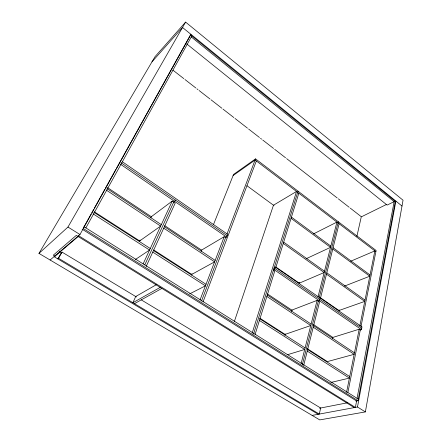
<?xml version="1.0" encoding="UTF-8"?>
<svg xmlns="http://www.w3.org/2000/svg" width="442" height="442" viewBox="0 0 442 442"><rect width="100%" height="100%" fill="white"/><g stroke="black" fill="none" stroke-linecap="round" stroke-linejoin="round"><path stroke-width="0.66" d="M365.374 411.916L403.038 200.22L185.596 22.1L155.076 56.609L38.962 253.399L319.732 419.9L365.374 411.916L357.479 407.005L312.146 415.403M357.479 407.005L395.899 201.082L394.662 201.69M355.959 401.121L357.981 400.723L395.308 201.375L190.502 34.879L116.517 168.225M357.053 398.314L394.347 200.591M347.893 392.408L360.307 329.992L359.186 329.218L332.881 337.412L332.577 338.754M360.992 326.544L376.12 250.492L255.531 158.877L233.564 174.435L213.381 224.812M360.147 330.041L361.457 329.638L362.009 326.859L275.289 267.112L274.062 267.697M346.55 392.319L359.186 329.218M359.876 325.771L374.871 250.885L350.683 261.233M356.876 236.398L361.263 216.884L386.38 204.513M338.81 311.218L339.113 309.875M302.361 364.672L318.317 301.206M319.185 297.759L338.296 221.751M320.124 298.002L319.428 300.787L318.135 301.278M303.665 365.49L319.522 302.03L317.118 300.383L291.814 310.113L291.449 311.439M320.384 298.582L339.086 223.735M301.057 363.854L317.118 300.383M317.991 296.936L336.92 222.094L313.527 233.884M284.825 335.268L285.195 333.948M299.162 283.676L299.527 282.361M273.195 270.476L274.427 269.896L275.289 267.112M255.106 334.401L274.659 271.277L273.371 270.393M275.72 267.841L298.836 193.204M253.498 334.191L298.046 191.171M252.095 333.307L296.532 191.452L273.471 205.21L234.409 321.34M225.403 237.757L226.586 237.061L227.641 234.282L122.395 161.772M203.033 301.925L256.327 160.954M201.508 301.019L225.74 237.255M226.967 234.039L255.531 158.877M199.988 300.063L224.21 236.697L225.591 237.647M191.491 275.079L192.005 273.797M201.027 251.393L201.541 250.117L224.21 236.697M175.286 200.027L174.651 201.408L173.557 202.226M146.175 266.465L175.22 203.116L172.236 201.071L151.302 216.718L150.705 217.961M144.827 264.813L173.728 202.093M143.153 263.852L172.236 201.071M94.262 211.762L139.672 240.945L140.125 240M85.881 227.906L191.817 35.951M50.112 260.007L79.98 234.52L190.972 34.366M83.427 227.857L91.074 214.083M91.743 212.878L93.748 209.254M94.422 208.049L104.798 189.347M105.467 188.137L115.843 169.435M62.04 252.117L61.311 252.736L57.83 258.907L58.554 258.299L62.04 252.117L136.44 296.963M354.28 407.601L76.289 235.387L53.305 255.161L55.057 256.211L55.698 255.084M38.962 253.399L67.969 227.055L185.596 22.1M151.965 61.886L182.507 27.476L401.999 206.049M55.057 256.211L78.146 236.542M139.672 240.945L160.639 226.1L106.218 190.049M233.116 175.551L255.1 160.021L375.888 251.658M135.385 259.509L149.551 250.039L93.047 213.84M156.49 284.615L135.711 296.521L132.893 302.709L160.214 287.377M134.473 303.654L161.871 288.405M189.701 293.858L205.425 285.847L152.761 252.1M273.631 269.084L274.858 268.504L361.733 328.246M306.085 258.758L330.533 247.354L291.051 218.342M344.495 286.101L369.799 276.206L332.771 249.001M287.781 354.628L304.704 349.462L259.426 320.45M330.837 382.474L349.395 378.098L307.262 351.103M319.56 408.226L347.197 402.833M58.554 258.299L319.312 414.077L320.665 408.016L141.164 299.809M54.046 256.647L318.207 414.281M59.339 251.548L61.709 252.968M78.577 235.713L355.385 407.397L356.595 400.993L82.19 229.216M67.969 227.055L79.98 234.52M83.124 228.409L357.981 400.723M84.041 226.752L358.285 399.087M153.634 249.918L191.756 274.421L214.597 261.846L163.739 228.155M259.692 318.08L285.068 334.39L310.754 325.544L266.858 296.466M307.157 348.583L327.406 361.6L354.164 354.302L313.234 327.191M93.908 212.298L150.269 248.487M153.473 250.548L206.016 284.289M259.907 318.897L305.091 347.915M307.649 349.556L349.705 376.562M107.445 187.568L151.595 216.917M164.706 225.63L201.745 250.249M267.421 293.902L292.422 310.516M313.483 324.516L332.843 337.384M107.025 188.59L161.319 224.635M164.413 226.685L215.16 260.371M267.311 294.991L311.124 324.074M313.605 325.715L354.456 352.838M120.312 164.109L226.586 237.061M274.427 269.896L361.457 329.638M275.731 266.918L299.3 283.167L324.163 272.526L283.278 243.443M320.268 297.621L338.97 310.511L364.755 301.394L326.483 274.173M121.069 162.739L227.116 235.669M283.681 242.139L324.494 271.217M326.809 272.863L365.02 300.09M246.94 185.712L274.04 205.629M291.433 217.116L330.843 246.122M333.08 247.769L370.048 274.974M172.966 70.184L183.839 78.648M184.927 79.494L195.806 87.958M196.894 88.803L197.983 89.649M199.071 90.494L209.95 98.958M211.038 99.804L221.912 108.268M223 109.113L233.879 117.578M234.967 118.423L247.476 128.158M248.564 129.003L259.443 137.468M260.531 138.313L261.62 139.158M262.708 140.004L273.587 148.468M274.675 149.313L285.549 157.777M286.637 158.623L337.224 197.977M338.307 198.823L349.186 207.287M350.274 208.132L361.153 216.597M186.712 43.896L387.126 205.094L394.148 201.646L191.27 36.935"/></g></svg>
